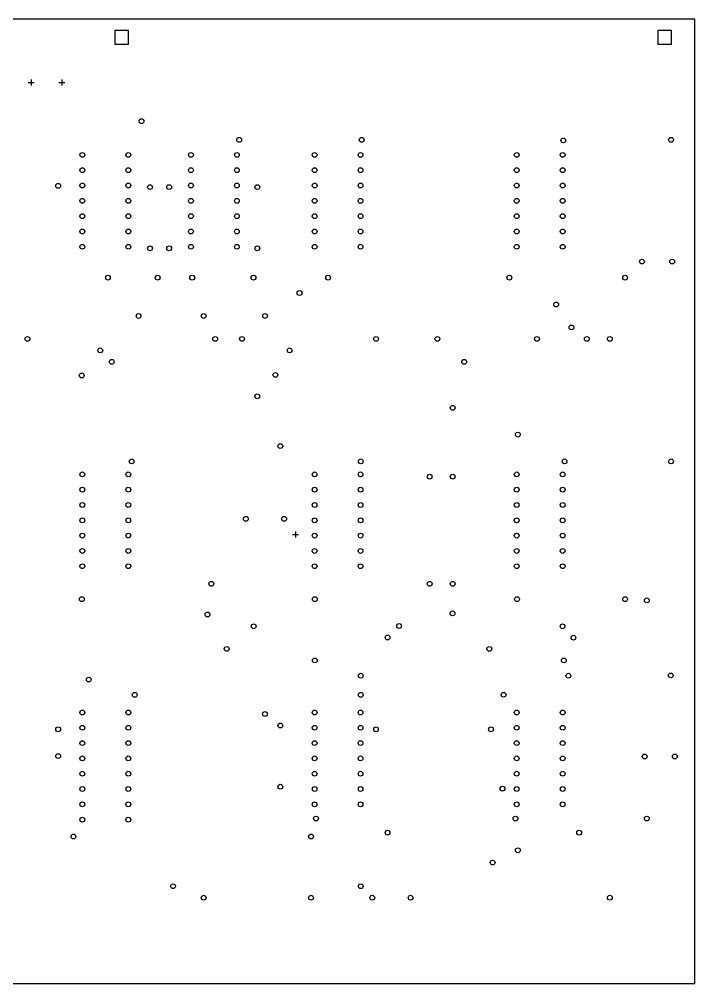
# Model space of a CAD drawing. Extents: x 0.66 to 9.43, y -8.03 to -0.79.
# Drawn here: x 5.02 to 9.43, y -7.09 to -0.79 of the extents above; entities that cross this region are included whole.
import ezdxf

# ---------------------------------------------------------------- set-up
doc = ezdxf.new("R2010")
doc.units = 0
doc.header["$MEASUREMENT"] = 0
doc.layers.add('BLACK', color=7, linetype='CONTINUOUS')

msp = doc.modelspace()

# ---------------------------------------------------------------- linework, layer by layer
at = {"layer": 'BLACK', "linetype": 'CONTINUOUS'}
for p, q in [((5.87795, -0.787402), (2.90945, -0.787402)), ((9.42913, -0.787402), (5.87795, -0.787402)), ((9.42913, -7.08661), (9.42913, -0.787402)), ((5.73352, -0.860969), (5.64443, -0.860969)), ((5.64443, -0.860969), (5.64443, -0.950054)), ((5.73352, -0.950054), (5.73352, -0.860969)), ((9.27683, -0.860969), (9.18774, -0.860969)), ((9.18774, -0.860969), (9.18774, -0.950054)), ((9.27683, -0.950054), (9.27683, -0.860969)), ((5.64443, -0.950054), (5.73352, -0.950054)), ((9.18774, -0.950054), (9.27683, -0.950054)), ((5.1, -1.18031), (5.1, -1.21969)), ((5.3, -1.18031), (5.3, -1.21969)), ((5.08031, -1.2), (5.11969, -1.2)), ((5.28031, -1.2), (5.31969, -1.2)), ((6.80531, -4.15354), (6.84469, -4.15354)), ((6.825, -4.13386), (6.825, -4.17323)), ((9.42913, -7.08661), (4.27165, -7.08661))]:
    msp.add_line(p, q, dxfattribs=at)
at = {"layer": 'BLACK'}
for centre in [(5.8189, -1.45276), (6.4565, -1.575), (7.2561, -1.575), (8.57135, -1.57865), (9.275, -1.575), (5.43307, -1.67323), (5.73307, -1.67323), (6.14173, -1.67323), (6.44173, -1.67323), (6.94882, -1.67323), (7.24882, -1.67323), (8.26772, -1.67323), (8.56772, -1.67323), (5.43307, -1.77323), (5.73307, -1.77323), (6.14173, -1.77323), (6.44173, -1.77323), (6.94882, -1.77323), (7.24882, -1.77323), (8.26772, -1.77323), (8.56772, -1.77323), (5.275, -1.875), (5.43307, -1.87323), (5.73307, -1.87323), (5.875, -1.88346), (6, -1.88346), (6.14173, -1.87323), (6.44173, -1.87323), (6.5748, -1.88346), (6.94882, -1.87323), (7.24882, -1.87323), (8.26772, -1.87323), (8.56772, -1.87323), (5.43307, -1.97323), (5.73307, -1.97323), (6.14173, -1.97323), (6.44173, -1.97323), (6.94882, -1.97323), (7.24882, -1.97323), (8.26772, -1.97323), (8.56772, -1.97323), (5.43307, -2.07323), (5.73307, -2.07323), (6.14173, -2.07323), (6.44173, -2.07323), (6.94882, -2.07323), (7.24882, -2.07323), (8.26772, -2.07323), (8.56772, -2.07323), (5.43307, -2.17323), (5.73307, -2.17323), (6.14173, -2.17323), (6.44173, -2.17323), (6.94882, -2.17323), (7.24882, -2.17323), (8.26772, -2.17323), (8.56772, -2.17323), (5.43307, -2.27323), (5.73307, -2.27323), (5.875, -2.28346), (6, -2.28346), (6.14173, -2.27323), (6.44173, -2.27323), (6.5748, -2.28346), (6.94882, -2.27323), (7.24882, -2.27323), (8.26772, -2.27323), (8.56772, -2.27323), (9.085, -2.37), (9.28185, -2.37), (5.6, -2.475), (5.925, -2.475), (6.15, -2.475), (6.55, -2.475), (7.03681, -2.475), (8.22, -2.475), (8.975, -2.475), (6.85, -2.575), (8.525, -2.65), (5.8, -2.725), (6.225, -2.725), (6.625, -2.725), (8.62516, -2.8), (5.075, -2.875), (6.3, -2.875), (6.475, -2.875), (7.35, -2.875), (7.75, -2.875), (8.4, -2.875), (8.725, -2.875), (8.875, -2.875), (5.55, -2.95), (6.78543, -2.95), (5.625, -3.025), (7.925, -3.025), (5.42913, -3.11417), (6.69291, -3.11024), (6.575, -3.25), (7.85, -3.325), (8.275, -3.5), (6.725, -3.575), (5.755, -3.675), (7.25, -3.675), (8.58, -3.675), (9.275, -3.675), (5.43307, -3.75984), (5.73307, -3.75984), (6.94882, -3.75984), (7.24882, -3.75984), (7.7, -3.775), (7.85, -3.775), (8.26772, -3.75984), (8.56772, -3.75984), (5.43307, -3.85984), (5.73307, -3.85984), (6.94882, -3.85984), (7.24882, -3.85984), (8.26772, -3.85984), (8.56772, -3.85984), (5.43307, -3.95984), (5.73307, -3.95984), (6.94882, -3.95984), (7.24882, -3.95984), (8.26772, -3.95984), (8.56772, -3.95984), (5.43307, -4.05984), (5.73307, -4.05984), (6.5, -4.05), (6.75, -4.05), (6.94882, -4.05984), (7.24882, -4.05984), (8.26772, -4.05984), (8.56772, -4.05984), (5.43307, -4.15984), (5.73307, -4.15984), (6.94882, -4.15984), (7.24882, -4.15984), (8.26772, -4.15984), (8.56772, -4.15984), (5.43307, -4.25984), (5.73307, -4.25984), (6.94882, -4.25984), (7.24882, -4.25984), (8.26772, -4.25984), (8.56772, -4.25984), (5.43307, -4.35984), (5.73307, -4.35984), (6.94882, -4.35984), (7.24882, -4.35984), (8.26772, -4.35984), (8.56772, -4.35984), (6.275, -4.475), (7.7, -4.475), (7.85, -4.475), (5.43, -4.575), (6.95, -4.575), (8.27, -4.575), (8.975, -4.575), (9.11701, -4.58299), (6.25, -4.675), (7.84894, -4.66791), (6.55118, -4.75197), (7.5, -4.75), (8.56693, -4.75197), (7.425, -4.825), (8.6378, -4.82677), (6.375, -4.9), (8.08898, -4.9), (6.95, -4.975), (8.575, -4.975), (5.475, -5.1), (7.25, -5.075), (8.605, -5.075), (9.27301, -5.07301), (5.775, -5.2), (7.25, -5.2), (8.18209, -5.19941), (5.43307, -5.31496), (5.73307, -5.31496), (6.625, -5.325), (6.94882, -5.31496), (7.24882, -5.31496), (8.26772, -5.31496), (8.56772, -5.31496), (5.275, -5.425), (5.43307, -5.41496), (5.73307, -5.41496), (6.725, -5.4), (6.94882, -5.41496), (7.24882, -5.41496), (7.35, -5.425), (8.1, -5.425), (8.26772, -5.41496), (8.56772, -5.41496), (5.43307, -5.51496), (5.73307, -5.51496), (6.94882, -5.51496), (7.24882, -5.51496), (8.26772, -5.51496), (8.56772, -5.51496), (5.275, -5.6), (5.43307, -5.61496), (5.73307, -5.61496), (6.94882, -5.61496), (7.24882, -5.61496), (8.26772, -5.61496), (8.56772, -5.61496), (9.1025, -5.6025), (9.29935, -5.6025), (5.43307, -5.71496), (5.73307, -5.71496), (6.94882, -5.71496), (7.24882, -5.71496), (8.26772, -5.71496), (8.56772, -5.71496), (6.725, -5.8), (5.43307, -5.81496), (5.73307, -5.81496), (6.94882, -5.81496), (7.24882, -5.81496), (8.175, -5.8125), (8.26772, -5.81496), (8.56772, -5.81496), (5.43307, -5.91496), (5.73307, -5.91496), (6.94882, -5.91496), (7.24882, -5.91496), (8.26772, -5.91496), (8.56772, -5.91496), (5.43307, -6.01496), (5.73307, -6.01496), (6.95799, -6.00799), (8.25972, -6.00799), (9.11701, -6.00799), (5.375, -6.125), (6.925, -6.125), (7.425, -6.1), (8.675, -6.1), (8.275, -6.215), (8.11024, -6.29528), (6.025, -6.45), (7.25, -6.45), (6.225, -6.525), (6.925, -6.525), (7.325, -6.525), (7.575, -6.525), (8.875, -6.525)]:
    msp.add_circle(centre, 0.015748, dxfattribs=at)

doc.saveas('drawing.dxf')
